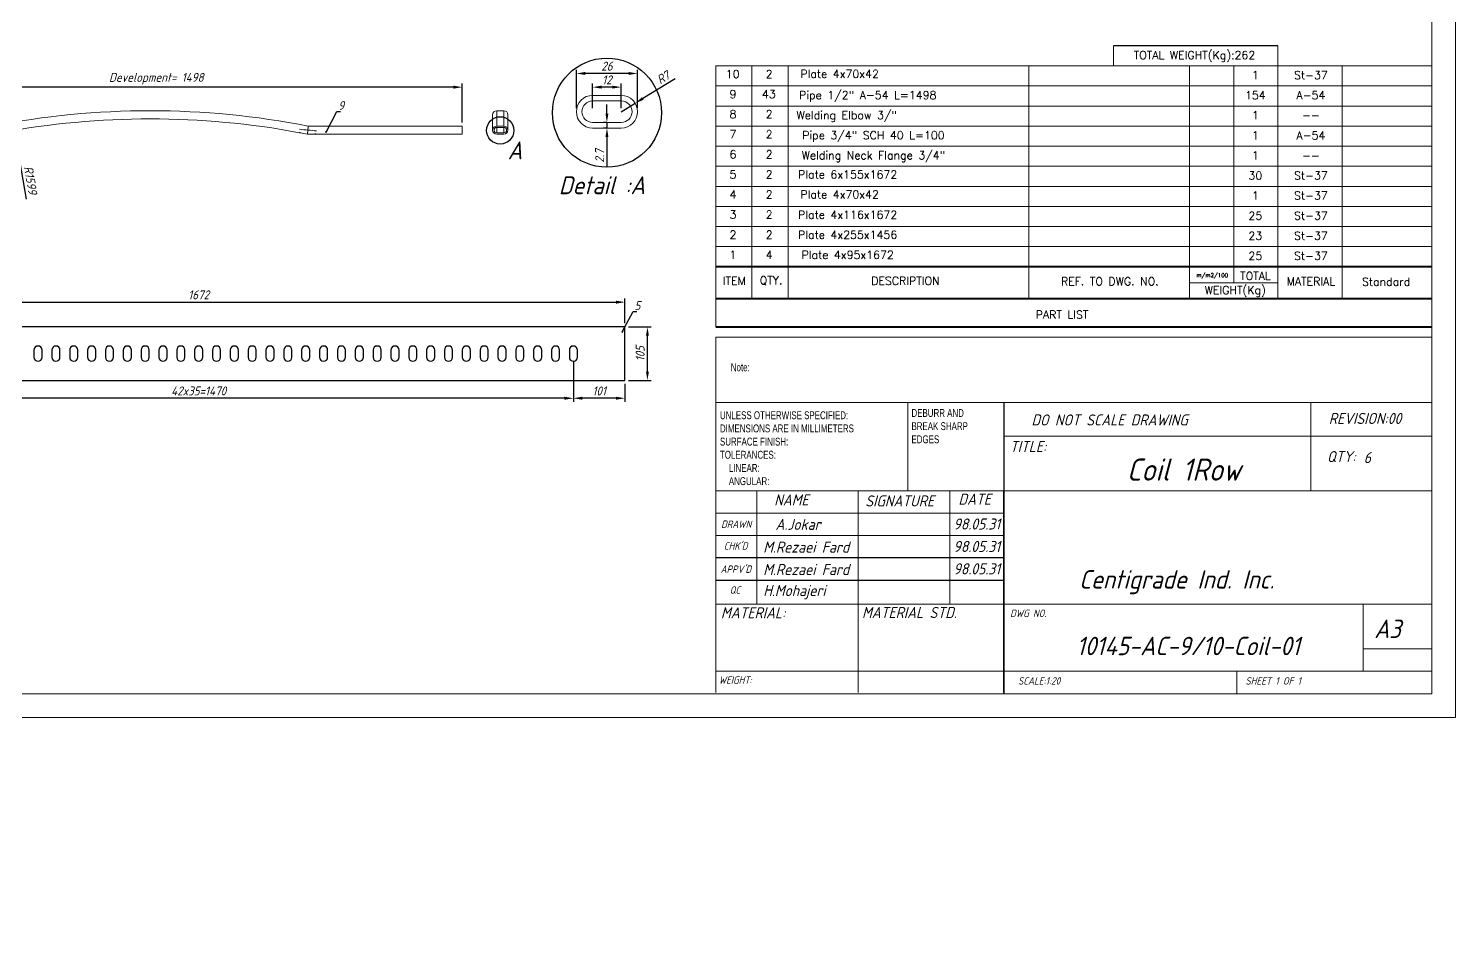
# Model space of a CAD drawing. Header units: millimetres. Extents: x 18217 to 37054, y 415 to 7180.
# Drawn here: x 31457 to 37054, y 415 to 3968 of the extents above; entities that cross this region are included whole.
import ezdxf
from ezdxf.enums import TextEntityAlignment as Align

# ---------------------------------------------------------------- set-up
doc = ezdxf.new("R2010")
doc.units = ezdxf.units.MM
doc.layers.add('title', color=7, linetype='Continuous', lineweight=15)
doc.styles.add('GENISO', font='geniso.shx', dxfattribs={"oblique": 15})
doc.styles.add('SLDTEXTSTYLE0', font='TXT', dxfattribs={"width": 0.75})
doc.styles.add('TITLE', font='romans.shx', dxfattribs={"height": 2.5})
doc.dimstyles.new('Scale 1B2', dxfattribs={"dimscale": 14, "dimtxt": 2.5, "dimasz": 2.5, "dimexe": 1, "dimexo": 1, "dimgap": 0.8, "dimtad": 1, "dimdec": 0, "dimlfac": 0.5, "dimzin": 0, "dimtxsty": 'GENISO', "dimcen": 2.5, "dimclrd": 1, "dimclre": 1, "dimclrt": 256, "dimadec": 0, "dimazin": 0, "dimtfac": 1, "dimtdec": 0, "dimtmove": 0, "dimatfit": 3, "dimfxl": 1, "dimtzin": 0, "dimlwd": -1, "dimlwe": -1, "dimarcsym": 0})
doc.dimstyles.new('Scale 1B8', dxfattribs={"dimscale": 14, "dimtxt": 2.5, "dimasz": 2.5, "dimexe": 1, "dimexo": 1, "dimgap": 0.8, "dimtad": 1, "dimdec": 0, "dimlfac": 0.125, "dimzin": 0, "dimtxsty": 'GENISO', "dimcen": 2.5, "dimclrd": 1, "dimclre": 1, "dimclrt": 256, "dimadec": 0, "dimazin": 0, "dimtfac": 1, "dimtdec": 0, "dimtmove": 0, "dimatfit": 3, "dimfxl": 1, "dimtzin": 0, "dimlwd": -1, "dimlwe": -1, "dimarcsym": 0})

# ---------------------------------------------------------------- blocks, each defined once
blk = doc.blocks.new('*D201')
at = {"color": 1, "transparency": 16777216}
for p, q in [((30757.9, 3599.6), (30757.9, 3752)), ((33158.4, 3599.6), (33158.4, 3752)), ((33123.4, 3738), (30792.9, 3738))]:
    blk.add_line(p, q, dxfattribs=at)
for points in [[(30792.9, 3743.8), (30792.9, 3732.1), (30757.9, 3738)], [(33123.4, 3743.8), (33123.4, 3732.1), (33158.4, 3738)]]:
    blk.add_solid(points, dxfattribs=at)
at = {"layer": 'Defpoints', "color": 0, "transparency": 16777216}
for p in [(30757.9, 3738), (30757.9, 3585.6), (33158.4, 3585.6)]:
    blk.add_point(p, dxfattribs=at)
at = {"transparency": 16777216, "insert": (31958.1, 3771.1), "char_height": 35, "attachment_point": 5, "style": 'GENISO'}
blk.add_mtext('Development= 1498', dxfattribs=at)
blk = doc.blocks.new('*D202')
at = {"color": 1, "transparency": 16777216}
blk.add_line((31448.4, 3298.1), (31408.5, 3534.6), dxfattribs=at)
blk.add_solid([(31414.3, 3535.6), (31402.8, 3533.6), (31402.7, 3569.1)], dxfattribs=at)
at = {"layer": 'Defpoints', "color": 0, "transparency": 16777216}
for p in [(31402.7, 3569.1), (31934.2, 414.8)]:
    blk.add_point(p, dxfattribs=at)
at = {"transparency": 16777216, "insert": (31464.8, 3373.5), "char_height": 35, "attachment_point": 5, "rotation": 279.565, "style": 'GENISO'}
blk.add_mtext('R1599', dxfattribs=at)
blk = doc.blocks.new('*D203')
at = {"color": 1, "transparency": 16777216}
for p, q in [((33669.7, 3655.8), (33669.7, 3752.1)), ((33781.7, 3655.8), (33781.7, 3752.1)), ((33746.7, 3738.1), (33704.7, 3738.1))]:
    blk.add_line(p, q, dxfattribs=at)
for points in [[(33704.7, 3744), (33704.7, 3732.3), (33669.7, 3738.1)], [(33746.7, 3744), (33746.7, 3732.3), (33781.7, 3738.1)]]:
    blk.add_solid(points, dxfattribs=at)
at = {"layer": 'Defpoints', "color": 0, "transparency": 16777216}
for p in [(33669.7, 3738.1), (33669.7, 3641.8), (33781.7, 3641.8)]:
    blk.add_point(p, dxfattribs=at)
at = {"transparency": 16777216, "insert": (33725.7, 3766.8), "char_height": 35, "attachment_point": 5, "style": 'GENISO'}
blk.add_mtext('12', dxfattribs=at)
blk = doc.blocks.new('*D204')
at = {"color": 1, "transparency": 16777216}
for p, q in [((33993.8, 3770.8), (33866.2, 3693.3)), ((33781.7, 3641.8), (33836.3, 3675.1))]:
    blk.add_line(p, q, dxfattribs=at)
blk.add_solid([(33863.2, 3698.2), (33869.3, 3688.3), (33836.3, 3675.1)], dxfattribs=at)
at = {"layer": 'Defpoints', "color": 0, "transparency": 16777216}
for p in [(33781.7, 3641.8), (33836.3, 3675.1)]:
    blk.add_point(p, dxfattribs=at)
at = {"transparency": 16777216, "insert": (33946.2, 3775.5), "char_height": 35, "attachment_point": 5, "rotation": 31.3116, "style": 'GENISO'}
blk.add_mtext('R7', dxfattribs=at)
blk = doc.blocks.new('*D205')
at = {"color": 1, "transparency": 16777216}
for p, q in [((33725.7, 3634.4), (33725.7, 3669.4)), ((33724.9, 3599.4), (33711.7, 3599.4)), ((33725.7, 3599.4), (33725.7, 3577.8)), ((33724.9, 3577.8), (33711.7, 3577.8)), ((33725.7, 3542.8), (33725.7, 3428))]:
    blk.add_line(p, q, dxfattribs=at)
for points in [[(33719.8, 3634.4), (33731.5, 3634.4), (33725.7, 3599.4)], [(33719.8, 3542.8), (33731.5, 3542.8), (33725.7, 3577.8)]]:
    blk.add_solid(points, dxfattribs=at)
at = {"layer": 'Defpoints', "color": 0, "transparency": 16777216}
for p in [(33738.9, 3599.4), (33725.7, 3577.8), (33738.9, 3577.8)]:
    blk.add_point(p, dxfattribs=at)
at = {"transparency": 16777216, "insert": (33697, 3467.9), "char_height": 35, "attachment_point": 5, "rotation": 90, "style": 'GENISO'}
blk.add_mtext('2.7', dxfattribs=at)
blk = doc.blocks.new('*D206')
at = {"color": 1, "transparency": 16777216}
for p, q in [((33605.7, 3655.8), (33605.7, 3805.7)), ((33810.7, 3791.7), (33640.7, 3791.7)), ((33845.7, 3656.7), (33845.7, 3805.7))]:
    blk.add_line(p, q, dxfattribs=at)
for points in [[(33640.7, 3797.6), (33640.7, 3785.9), (33605.7, 3791.7)], [(33810.7, 3797.6), (33810.7, 3785.9), (33845.7, 3791.7)]]:
    blk.add_solid(points, dxfattribs=at)
at = {"layer": 'Defpoints', "color": 0, "transparency": 16777216}
for p in [(33605.7, 3791.7), (33605.7, 3641.8), (33845.7, 3642.7)]:
    blk.add_point(p, dxfattribs=at)
at = {"transparency": 16777216, "insert": (33725.7, 3820.4), "char_height": 35, "attachment_point": 5, "style": 'GENISO'}
blk.add_mtext('26', dxfattribs=at)
blk = doc.blocks.new('SW_NOTE_0')
at = {"color": 0, "linetype": 'Continuous', "lineweight": 0, "char_height": 1.5, "attachment_point": 1, "style": 'SLDTEXTSTYLE0'}
for s, insert in [('UNLESS OTHERWISE SPECIFIED:', (0, 1.93)), ('DIMENSIONS ARE IN MILLIMETERS', (0, -0.57)), ('SURFACE FINISH:', (0, -3.07)), ('TOLERANCES:', (0, -5.57)), ('LINEAR:', (1.69, -8.07)), ('ANGULAR:', (1.69, -10.57))]:
    blk.add_mtext(s, dxfattribs=dict(at, insert=insert))
blk = doc.blocks.new('SW_NOTE_1')
at = {"color": 0, "linetype": 'Continuous', "lineweight": 0, "char_height": 1.5, "attachment_point": 1, "style": 'SLDTEXTSTYLE0'}
for s, insert in [('DEBURR AND', (0, 1.93)), ('BREAK SHARP', (0, -0.57)), ('EDGES', (0, -3.07))]:
    blk.add_mtext(s, dxfattribs=dict(at, insert=insert))
blk = doc.blocks.new('*D233')
at = {"color": 1, "transparency": 16777216}
for p, q in [((30452.2, 2811.8), (30452.2, 2908.7)), ((30487.2, 2894.7), (33761.2, 2894.7)), ((33796.2, 2811.8), (33796.2, 2908.7))]:
    blk.add_line(p, q, dxfattribs=at)
for points in [[(30487.2, 2900.6), (30487.2, 2888.9), (30452.2, 2894.7)], [(33761.2, 2900.6), (33761.2, 2888.9), (33796.2, 2894.7)]]:
    blk.add_solid(points, dxfattribs=at)
at = {"layer": 'Defpoints', "color": 0, "transparency": 16777216}
for p in [(33796.2, 2894.7), (30452.2, 2797.8), (33796.2, 2797.8)]:
    blk.add_point(p, dxfattribs=at)
at = {"transparency": 16777216, "insert": (32124.2, 2923.4), "char_height": 35, "attachment_point": 5, "style": 'GENISO'}
blk.add_mtext('1672', dxfattribs=at)
blk = doc.blocks.new('*D234')
at = {"color": 1, "transparency": 16777216}
for p, q in [((33810.2, 2797.8), (33898.6, 2797.8)), ((33884.6, 2622.8), (33884.6, 2762.8)), ((33810.2, 2587.8), (33898.6, 2587.8))]:
    blk.add_line(p, q, dxfattribs=at)
for points in [[(33878.7, 2762.8), (33890.4, 2762.8), (33884.6, 2797.8)], [(33878.7, 2622.8), (33890.4, 2622.8), (33884.6, 2587.8)]]:
    blk.add_solid(points, dxfattribs=at)
at = {"layer": 'Defpoints', "color": 0, "transparency": 16777216}
for p in [(33796.2, 2797.8), (33884.6, 2797.8), (33796.2, 2587.8)]:
    blk.add_point(p, dxfattribs=at)
at = {"transparency": 16777216, "insert": (33855.9, 2692.8), "char_height": 35, "attachment_point": 5, "rotation": 90, "style": 'GENISO'}
blk.add_mtext('105', dxfattribs=at)
blk = doc.blocks.new('*D235')
at = {"color": 1, "transparency": 16777216}
for p, q in [((33594.2, 2664.8), (33594.2, 2504)), ((33796.2, 2573.8), (33796.2, 2504)), ((33761.2, 2518), (33629.2, 2518))]:
    blk.add_line(p, q, dxfattribs=at)
for points in [[(33629.2, 2523.8), (33629.2, 2512.1), (33594.2, 2518)], [(33761.2, 2523.8), (33761.2, 2512.1), (33796.2, 2518)]]:
    blk.add_solid(points, dxfattribs=at)
at = {"layer": 'Defpoints', "color": 0, "transparency": 16777216}
for p in [(33594.2, 2678.8), (33796.2, 2587.8), (33594.2, 2518)]:
    blk.add_point(p, dxfattribs=at)
at = {"transparency": 16777216, "insert": (33695.2, 2546.7), "char_height": 35, "attachment_point": 5, "style": 'GENISO'}
blk.add_mtext('101', dxfattribs=at)
blk = doc.blocks.new('*D196')
at = {"color": 1, "transparency": 16777216}
for p, q in [((30654.2, 2664.8), (30654.2, 2503.9)), ((33594.2, 2664.8), (33594.2, 2503.9)), ((33559.2, 2517.9), (30689.2, 2517.9))]:
    blk.add_line(p, q, dxfattribs=at)
for points in [[(30689.2, 2523.7), (30689.2, 2512), (30654.2, 2517.9)], [(33559.2, 2523.7), (33559.2, 2512), (33594.2, 2517.9)]]:
    blk.add_solid(points, dxfattribs=at)
at = {"layer": 'Defpoints', "color": 0, "transparency": 16777216}
for p in [(30654.2, 2678.8), (33594.2, 2678.8), (30654.2, 2517.9)]:
    blk.add_point(p, dxfattribs=at)
at = {"transparency": 16777216, "insert": (32124.2, 2546.6), "char_height": 35, "attachment_point": 5, "style": 'GENISO'}
blk.add_mtext('42x35=1470', dxfattribs=at)

msp = doc.modelspace()

# ---------------------------------------------------------------- linework, layer by layer
for p, q in [((36357.9, 3900.3), (35712.4, 3900.3)), ((35282, 2501.6), (35282, 1359.1)), ((35282, 1364.2), (35282, 2155.2)), ((35282, 1891.5), (34153, 1891.5)), ((35282, 1803.7), (34153, 1803.7))]:
    msp.add_line(p, q)
at = {"linetype": 'ByBlock', "lineweight": 9}
for p, q in [((33669.7, 3705.8), (33781.7, 3705.8)), ((33321.3, 3645.6), (33293.3, 3645.6)), ((33293.3, 3585.6), (33293.3, 3645.6)), ((33321.3, 3585.6), (33321.3, 3645.6)), ((33781.7, 3684.2), (33669.7, 3684.2)), ((33845.7, 3641.8), (33845.7, 3642.7)), ((33158.4, 3585.6), (32554, 3585.6)), ((33158.4, 3553.6), (33158.4, 3585.6)), ((33277.3, 3629.6), (33277.3, 3570.3)), ((33293.3, 3585.6), (33321.3, 3585.6)), ((33337.3, 3569.8), (33337.3, 3629.6)), ((33669.7, 3599.4), (33781.7, 3599.4)), ((32520.1, 3560.4), (32520.1, 3559)), ((32578.1, 3553.6), (32550.9, 3553.6)), ((32584.4, 3555.4), (32583.8, 3552.5)), ((33158.4, 3553.6), (32584, 3553.6)), ((33321.3, 3580.2), (33293.3, 3580.2)), ((33293.3, 3578.5), (33293.3, 3580.2)), ((33293.3, 3559), (33293.3, 3578.5)), ((33293.3, 3559), (33321.3, 3559)), ((33321.3, 3553.6), (33293.3, 3553.6)), ((33321.3, 3578.5), (33321.3, 3580.2)), ((33321.3, 3559), (33321.3, 3578.5)), ((33337.3, 3569.6), (33337.3, 3569.8)), ((33781.7, 3577.8), (33669.7, 3577.8)), ((34153, 2756.9), (34153, 2501.6)), ((34153, 2756.9), (36961.1, 2756.9)), ((36961.1, 2756.9), (36393.1, 2756.9)), ((34153, 2501.6), (36961.1, 2501.6)), ((34153, 2501.6), (34153, 1364.2)), ((34905.7, 2501.6), (34905.7, 2155.2)), ((36487.4, 2155.2), (36487.4, 2501.6)), ((36961.1, 2369.7), (35282, 2369.7)), ((36961.1, 2155.2), (34153, 2155.2)), ((34314.2, 2155.2), (34314.2, 1710.6)), ((34711.1, 2155.2), (34711.1, 1364.2)), ((35071.1, 2155.2), (35071.1, 1710.6)), ((35282, 2067.3), (34153, 2067.3)), ((35282, 1979.4), (34153, 1979.4)), ((34368, 1710.6), (34153, 1710.6)), ((34368, 1710.6), (36961.1, 1710.6)), ((36692.3, 1446.9), (36692.3, 1710.6)), ((36961.1, 1534.8), (36692.3, 1534.8)), ((34153, 1446.9), (36961.1, 1446.9)), ((36196, 1359.1), (36196, 1446.9))]:
    msp.add_line(p, q, dxfattribs=at)
for points in [[(37054.2, 7180.1), (37054.2, 1266), (28596.6, 1266), (28596.6, 7180.1)], [(36961.1, 7087.1), (36961.1, 1359.1), (28689.6, 1359.1), (28689.6, 7087.1)]]:
    msp.add_lwpolyline(points, close=True, dxfattribs=at)
msp.add_lwpolyline([(33796.2, 2797.8), (30452.2, 2797.8), (30452.2, 2587.8), (33796.2, 2587.8)], close=True)
for points in [[(31510.2, 2678.8), (31510.2, 2706.8, 1), (31478.2, 2706.8), (31478.2, 2678.8, 1)], [(31580.2, 2678.8), (31580.2, 2706.8, 1), (31548.2, 2706.8), (31548.2, 2678.8, 1)], [(31650.2, 2678.8), (31650.2, 2706.8, 1), (31618.2, 2706.8), (31618.2, 2678.8, 1)], [(31720.2, 2678.8), (31720.2, 2706.8, 1), (31688.2, 2706.8), (31688.2, 2678.8, 1)], [(31790.2, 2678.8), (31790.2, 2706.8, 1), (31758.2, 2706.8), (31758.2, 2678.8, 1)], [(31860.2, 2678.8), (31860.2, 2706.8, 1), (31828.2, 2706.8), (31828.2, 2678.8, 1)], [(31930.2, 2678.8), (31930.2, 2706.8, 1), (31898.2, 2706.8), (31898.2, 2678.8, 1)], [(32000.2, 2678.8), (32000.2, 2706.8, 1), (31968.2, 2706.8), (31968.2, 2678.8, 1)], [(32070.2, 2678.8), (32070.2, 2706.8, 1), (32038.2, 2706.8), (32038.2, 2678.8, 1)], [(32140.2, 2678.8), (32140.2, 2706.8, 1), (32108.2, 2706.8), (32108.2, 2678.8, 1)], [(32210.2, 2678.8), (32210.2, 2706.8, 1), (32178.2, 2706.8), (32178.2, 2678.8, 1)], [(32280.2, 2678.8), (32280.2, 2706.8, 1), (32248.2, 2706.8), (32248.2, 2678.8, 1)], [(32350.2, 2678.8), (32350.2, 2706.8, 1), (32318.2, 2706.8), (32318.2, 2678.8, 1)], [(32420.2, 2678.8), (32420.2, 2706.8, 1), (32388.2, 2706.8), (32388.2, 2678.8, 1)], [(32490.2, 2678.8), (32490.2, 2706.8, 1), (32458.2, 2706.8), (32458.2, 2678.8, 1)], [(32560.2, 2678.8), (32560.2, 2706.8, 1), (32528.2, 2706.8), (32528.2, 2678.8, 1)], [(32630.2, 2678.8), (32630.2, 2706.8, 1), (32598.2, 2706.8), (32598.2, 2678.8, 1)], [(32700.2, 2678.8), (32700.2, 2706.8, 1), (32668.2, 2706.8), (32668.2, 2678.8, 1)], [(32770.2, 2678.8), (32770.2, 2706.8, 1), (32738.2, 2706.8), (32738.2, 2678.8, 1)], [(32840.2, 2678.8), (32840.2, 2706.8, 1), (32808.2, 2706.8), (32808.2, 2678.8, 1)], [(32910.2, 2678.8), (32910.2, 2706.8, 1), (32878.2, 2706.8), (32878.2, 2678.8, 1)], [(32980.2, 2678.8), (32980.2, 2706.8, 1), (32948.2, 2706.8), (32948.2, 2678.8, 1)], [(33050.2, 2678.8), (33050.2, 2706.8, 1), (33018.2, 2706.8), (33018.2, 2678.8, 1)], [(33120.2, 2678.8), (33120.2, 2706.8, 1), (33088.2, 2706.8), (33088.2, 2678.8, 1)], [(33190.2, 2678.8), (33190.2, 2706.8, 1), (33158.2, 2706.8), (33158.2, 2678.8, 1)], [(33260.2, 2678.8), (33260.2, 2706.8, 1), (33228.2, 2706.8), (33228.2, 2678.8, 1)], [(33330.2, 2678.8), (33330.2, 2706.8, 1), (33298.2, 2706.8), (33298.2, 2678.8, 1)], [(33400.2, 2678.8), (33400.2, 2706.8, 1), (33368.2, 2706.8), (33368.2, 2678.8, 1)], [(33470.2, 2678.8), (33470.2, 2706.8, 1), (33438.2, 2706.8), (33438.2, 2678.8, 1)], [(33540.2, 2678.8), (33540.2, 2706.8, 1), (33508.2, 2706.8), (33508.2, 2678.8, 1)], [(33610.2, 2678.8), (33610.2, 2706.8, 1), (33578.2, 2706.8), (33578.2, 2678.8, 1)]]:
    msp.add_lwpolyline(points, format="xyb", close=True)
for centre, radius in [((33725.7, 3637.7), 213.9), ((33307.3, 3568.6), 53.5)]:
    msp.add_circle(centre, radius)
for centre, radius, start, end in [((33669.7, 3641.8), 64, 90, 270), ((33781.7, 3641.8), 64, 270, 90), ((31934.2, 414.8), 3230.8, 78.9406, 101.0594), ((33293.3, 3629.6), 16, 90, 180), ((33321.3, 3629.6), 16, 0, 90), ((33669.7, 3641.8), 42.4, 90, 270), ((33781.7, 3641.8), 42.4, 270, 90), ((31934.2, 414.8), 3198.8, 79.4473, 100.5527), ((33293.3, 3569.6), 16, 90, 270), ((33321.3, 3569.6), 16, 270, 90), ((32520.1, 3244.8), 314.2, 89.5025, 90), ((31934.2, 414.8), 3198.8, 78.8852, 79.3976), ((32520.1, 3244.8), 314.2, 78.3045, 79.3624), ((33293.3, 3569.6), 10.6, 90, 270), ((33321.3, 3569.6), 10.6, 270, 90)]:
    msp.add_arc(centre, radius, start, end, dxfattribs=at)
for points, knots in [([(32554, 3585.6), (32554, 3585.6), (32554, 3585.5), (32554, 3585.2), (32553.9, 3585.1), (32553.9, 3584.8), (32553.9, 3584.6), (32553.8, 3584), (32553.8, 3583.5), (32553.7, 3582.3), (32553.6, 3581.6), (32553.5, 3580.2), (32553.4, 3579.4), (32553.3, 3578), (32553.2, 3577.6), (32553.1, 3576.7), (32553, 3575.7), (32552.9, 3574.8), (32552.9, 3573.8), (32552.8, 3573.2), (32552.7, 3572.2), (32552.7, 3571.7), (32552.6, 3570.9), (32552.6, 3570.6), (32552.5, 3570.1), (32552.5, 3569.9), (32552.4, 3569.6)], [0, 0, 0, 0, 0.125, 0.125, 0.1875, 0.1875, 0.25, 0.25, 0.375, 0.375, 0.5, 0.5, 0.625, 0.625, 0.6875, 0.6875, 0.75, 0.8125, 0.8125, 0.875, 0.875, 0.9375, 0.9375, 0.96875, 0.96875, 1, 1, 1, 1]), ([(32522.8, 3559), (32522.8, 3559), (32522.7, 3559), (32522.5, 3559.2), (32522.3, 3559.3), (32521.8, 3559.6), (32521.5, 3559.7), (32520.8, 3560), (32520.5, 3560.2), (32520.1, 3560.4)], [0, 0, 0, 0, 0.25, 0.25, 0.5, 0.5, 0.75, 0.75, 1, 1, 1, 1]), ([(32550.9, 3553.6), (32550.9, 3553.6), (32550.9, 3553.7), (32550.9, 3554), (32550.9, 3554.1), (32551, 3554.4), (32551, 3554.6), (32551.1, 3555.2), (32551.1, 3555.7), (32551.2, 3556.9), (32551.3, 3557.6), (32551.4, 3559), (32551.5, 3559.8), (32551.6, 3561.2), (32551.7, 3561.6), (32551.8, 3562.5), (32551.9, 3563.5), (32551.9, 3564.4), (32552, 3565.4), (32552.1, 3566), (32552.2, 3567), (32552.2, 3567.5), (32552.3, 3568.3), (32552.3, 3568.6), (32552.4, 3569.1), (32552.4, 3569.3), (32552.4, 3569.6)], [0, 0, 0, 0, 0.125, 0.125, 0.1875, 0.1875, 0.25, 0.25, 0.375, 0.375, 0.5, 0.5, 0.625, 0.625, 0.6875, 0.6875, 0.75, 0.8125, 0.8125, 0.875, 0.875, 0.9375, 0.9375, 0.96875, 0.96875, 1, 1, 1, 1]), ([(32584.4, 3555.4), (32583.6, 3555.2), (32582.9, 3555), (32581.4, 3554.7), (32580.7, 3554.5), (32579.5, 3554.1), (32579, 3553.9), (32578.5, 3553.7), (32578.3, 3553.7), (32578.1, 3553.6), (32578.1, 3553.6), (32578.1, 3553.6)], [0, 0, 0, 0, 0.25, 0.25, 0.5, 0.5, 0.75, 0.75, 0.875, 0.875, 1, 1, 1, 1])]:
    msp.add_open_spline(points, degree=3, knots=knots, dxfattribs=at)
for points in [[(32552.4, 3569.6), (32541.7, 3570.6), (32530.9, 3571.7), (32520.1, 3572.7)], [(32552.4, 3569.6), (32563.8, 3568.5), (32575.2, 3567.4), (32586.6, 3566.2)]]:
    msp.add_open_spline(points, degree=3, dxfattribs=at)
at = {"layer": 'title'}
for p, q in [((35712.4, 3821.5), (35712.4, 3900.3)), ((36357.9, 3900.3), (36357.9, 3821.5)), ((34152.7, 2797.7), (34152.7, 3823.4)), ((36961.1, 3821.5), (34152.7, 3821.5)), ((34294.4, 3823.4), (34294.4, 2907.9)), ((34436.2, 3823.4), (34436.2, 2907.9)), ((35381.3, 3823.4), (35381.3, 2907.9)), ((36011.4, 3823.4), (36011.4, 2907.9)), ((36184.6, 3823.4), (36184.6, 2970.9)), ((36357.9, 3823.4), (36357.9, 2907.9)), ((36609.9, 3823.4), (36609.9, 2907.9)), ((36961.1, 3742.8), (34152.7, 3742.8)), ((36961.1, 3664), (34152.7, 3664)), ((36961.1, 3585.3), (34152.7, 3585.3)), ((36961.1, 3506.5), (34152.7, 3506.5)), ((36961.1, 3427.7), (34152.7, 3427.7)), ((36961.1, 3349), (34152.7, 3349)), ((36961.1, 3270.2), (34152.7, 3270.2)), ((36961.1, 3191.5), (34152.7, 3191.5)), ((36961.1, 3112.7), (34152.7, 3112.7)), ((36184.6, 3033.9), (36184.6, 2970.9)), ((36011.4, 2970.9), (36357.9, 2970.9))]:
    msp.add_line(p, q, dxfattribs=at)
at = {"layer": 'title', "const_width": 7.88}
for points in [[(36961.1, 3033.9), (34152.7, 3033.9)], [(36961.1, 2907.9), (34152.7, 2907.9)], [(36961.1, 2797.7), (34152.7, 2797.7)]]:
    msp.add_lwpolyline(points, dxfattribs=at)

# ---------------------------------------------------------------- block references
at = {"linetype": 'ByBlock', "lineweight": 9, "xscale": 20.67877835521253, "yscale": 20.67877835521253, "zscale": 20.67877835521253}
for name, p in [('SW_NOTE_0', (34169, 2426.9)), ('SW_NOTE_1', (34920.3, 2435.8))]:
    msp.add_blockref(name, p, dxfattribs=at)

# ---------------------------------------------------------------- texts
at = {"attachment_point": 5, "style": 'GENISO'}
for s, insert, char_height in [('9', (32683.2, 3665.7), 35), ('A', (33364.8, 3490), 70), ('Detail :A', (33705.7, 3353.2), 70), ('5', (33845.3, 2881.4), 35), ('DO NOT SCALE DRAWING', (35697.5, 2432.7), 43.425), ('REVISION:00', (36699.6, 2438.6), 43.425), ('TITLE:', (35377.5, 2328.9), 43.43), ('QTY:', (36606.5, 2289), 43.43), ('6', (36708.6, 2285.1), 43.4), ('Coil 1Row', (35988.4, 2238), 86.85), ('NAME', (34449.1, 2119), 43.43), ('SIGNATURE', (34874, 2115.1), 43.43), ('DATE', (35168.2, 2121.9), 43.43), ('DRAWN', (34232.7, 2023.9), 28.95), ('A.Jokar', (34475.3, 2023.2), 43.43), ('98.05.31', (35176.7, 2024.6), 43.43), ("CHK'D", (34230.6, 1938.6), 28.95), ('M.Rezaei Fard', (34507.3, 1934.1), 43.425), ('98.05.31', (35176.7, 1936.7), 43.43), ("APPV'D", (34231.6, 1847.5), 28.95), ('M.Rezaei Fard', (34507.3, 1846.3), 43.425), ('98.05.31', (35176.7, 1848.8), 43.43), ('Centigrade Ind. Inc.', (35960.6, 1796.5), 72.376), ('QC', (34227.9, 1765.9), 28.95), ('H.Mohajeri', (34461.1, 1757.1), 43.43), ('MATERIAL:', (34299.1, 1676.5), 43.43), ('MATERIAL STD.', (34912, 1677.5), 43.425), ('DWG NO.', (35378.2, 1674.5), 28.95), ('A3', (36787.7, 1613.4), 72.38), ('10145-AC-9/10-Coil-01', (36005.8, 1546.2), 72.376), ('WEIGHT:', (34229, 1412.7), 28.95), ('SCALE:1:20', (35421, 1409.2), 28.95), ('SHEET 1 OF 1', (36339.2, 1409.2), 28.95)]:
    msp.add_mtext(s, dxfattribs=dict(at, insert=insert, char_height=char_height))
at = {"linetype": 'ByBlock', "lineweight": 9, "insert": (34211.5, 2654.9), "char_height": 31.02, "attachment_point": 1, "style": 'SLDTEXTSTYLE0'}
msp.add_mtext('Note:', dxfattribs=at)
at = {"layer": 'title', "style": 'TITLE'}
for s, height, p in [('TOTAL WEIGHT(Kg):262', 31.504, (36030.4, 3861.5)), ('Plate 4x70x42', 31.504, (34638.6, 3789.9)), ('1', 31.5, (36269.2, 3785.2)), ('St-37', 31.5, (36487.2, 3785.2)), ('Pipe 1/2" A-54 L=1498', 31.504, (34748.8, 3704.7)), ('154', 31.5, (36269.2, 3706.4)), ('A-54', 31.5, (36487.2, 3706.4)), ('Welding Elbow 3/"', 31.504, (34666.4, 3625.9)), ('1', 31.5, (36269.2, 3627.7)), ('--', 31.5, (36487.2, 3627.7)), ('Pipe 3/4" SCH 40 L=100', 31.504, (34771, 3547.1)), ('1', 31.5, (36269.2, 3548.9)), ('A-54', 31.5, (36487.2, 3548.9)), ('Welding Neck Flange 3/4"', 31.504, (34771, 3468.4)), ('1', 31.5, (36269.2, 3470.1)), ('--', 31.5, (36487.2, 3470.1)), ('Plate 6x155x1672', 31.504, (34670, 3395.4)), ('30', 31.5, (36269.2, 3391.4)), ('St-37', 31.5, (36487.2, 3391.4)), ('Plate 4x70x42', 31.504, (34638.6, 3317.4)), ('1', 31.5, (36269.2, 3312.6)), ('St-37', 31.5, (36487.2, 3312.6)), ('Plate 4x116x1672', 31.504, (34670, 3237.8)), ('25', 31.5, (36269.2, 3233.9)), ('St-37', 31.5, (36487.2, 3233.9)), ('Plate 4x255x1456', 31.504, (34670, 3159.1)), ('23', 31.5, (36269.2, 3155.1)), ('St-37', 31.5, (36487.2, 3155.1)), ('Plate 4x95x1672', 31.504, (34670, 3080.3)), ('25', 31.5, (36269.2, 3076.4)), ('St-37', 31.5, (36487.2, 3076.4)), ('ITEM', 31.5, (34225.5, 2978.9)), ('QTY.', 31.5, (34369.4, 2978.9)), ('DESCRIPTION', 31.504, (34896.6, 2978.4)), ('REF. TO DWG. NO.', 31.504, (35698.4, 2976.4)), ('m/m2/100', 15.75, (36100.1, 2999.1)), ('TOTAL', 31.5, (36269.7, 2997.5)), ('MATERIAL', 31.5, (36487.2, 2976.4)), ('Standard', 31.5, (36782.2, 2974.7)), ('WEIGHT(Kg)', 31.5, (36190.5, 2939.8)), ('PART LIST', 31.5, (35511, 2845.8))]:
    msp.add_text(s, height=height, dxfattribs=at).set_placement(p, align=Align.MIDDLE)
for s, p in [('10', (34191.9, 3773.8)), ('2', (34348.4, 3773.8)), ('9', (34206.6, 3695.1)), ('43', (34333.8, 3695.1)), ('8', (34206.6, 3616.3)), ('2', (34348.4, 3616.3)), ('7', (34206.6, 3537.5)), ('2', (34348.4, 3537.5)), ('6', (34206.6, 3458.8)), ('2', (34348.4, 3458.8)), ('5', (34206.6, 3380)), ('2', (34348.4, 3380)), ('4', (34206.6, 3301.3)), ('2', (34348.4, 3301.3)), ('3', (34206.6, 3222.5)), ('2', (34348.4, 3222.5)), ('2', (34206.6, 3143.7)), ('2', (34348.4, 3143.7)), ('1', (34206.6, 3065)), ('4', (34348.4, 3065))]:
    msp.add_text(s, height=31.5, dxfattribs=at).set_placement(p)

# ---------------------------------------------------------------- dimensions: what is measured, and where the dimension line sits
for base, p1, p2, text, dimstyle, picture, middle in [((30757.9, 3738), (33158.4, 3585.6), (30757.9, 3585.6), 'Development= 1498', 'Scale 1B2', '*D201', (31958.1, 3771.1)), ((33605.7, 3791.7), (33845.7, 3642.7), (33605.7, 3641.8), '26', 'Scale 1B8', '*D206', (33725.7, 3820.4)), ((33669.7, 3738.1), (33781.7, 3641.8), (33669.7, 3641.8), '12', 'Scale 1B8', '*D203', (33725.7, 3766.8))]:
    dim = msp.add_linear_dim(base=base, p1=p1, p2=p2, text=text, dimstyle=dimstyle)
    dim.commit()
    dim.dimension.update_dxf_attribs({"geometry": picture, "text_midpoint": middle})
dim = msp.add_radius_dim(center=(33781.7, 3641.8), mpoint=(33836.3, 3675.1), text='R7', dimstyle='Scale 1B8')
dim.commit()
dim.dimension.update_dxf_attribs({"geometry": '*D204', "text_midpoint": (33961.1, 3751), "dimtype": 164})
dim = msp.add_linear_dim(base=(33725.7, 3577.8), p1=(33738.9, 3599.4), p2=(33738.9, 3577.8), angle=90, text='2.7', dimstyle='Scale 1B8')
dim.commit()
dim.dimension.update_dxf_attribs({"geometry": '*D205', "text_midpoint": (33697, 3467.9)})
dim = msp.add_radius_dim(center=(31934.2, 414.8), mpoint=(31402.7, 3569.1), dimstyle='Scale 1B2')
dim.commit()
dim.dimension.update_dxf_attribs({"geometry": '*D202', "text_midpoint": (31436.5, 3368.8), "dimtype": 164})
at = {"color": 240, "true_color": 0xed1f24}
for base, p1, p2, picture, middle in [((33796.2, 2894.7), (30452.2, 2797.8), (33796.2, 2797.8), '*D233', (32124.2, 2923.4)), ((33594.2, 2518), (33796.2, 2587.8), (33594.2, 2678.8), '*D235', (33695.2, 2546.7))]:
    dim = msp.add_linear_dim(base=base, p1=p1, p2=p2, dimstyle='Scale 1B2', dxfattribs=at)
    dim.commit()
    dim.dimension.update_dxf_attribs({"geometry": picture, "text_midpoint": middle})
dim = msp.add_linear_dim(base=(33884.6, 2797.8), p1=(33796.2, 2587.8), p2=(33796.2, 2797.8), angle=90, dimstyle='Scale 1B2', dxfattribs=at)
dim.commit()
dim.dimension.update_dxf_attribs({"geometry": '*D234', "text_midpoint": (33855.9, 2692.8)})
dim = msp.add_linear_dim(base=(30654.2, 2517.9), p1=(33594.2, 2678.8), p2=(30654.2, 2678.8), text='42x35=<>', dimstyle='Scale 1B2', dxfattribs=at)
dim.commit()
dim.dimension.update_dxf_attribs({"geometry": '*D196', "text_midpoint": (32124.2, 2546.6)})

# ---------------------------------------------------------------- leaders
for points in [[(32623.8, 3562.1), (32666.6, 3642.3), (32680.5, 3642.3)], [(33785.9, 2777.9), (33828.7, 2858.1), (33842.6, 2858.1)]]:
    msp.add_leader(points, dimstyle='Scale 1B8', override={"dimasz": 0.5, "dimldrblk": 'Dot'})

doc.saveas('drawing.dxf')
